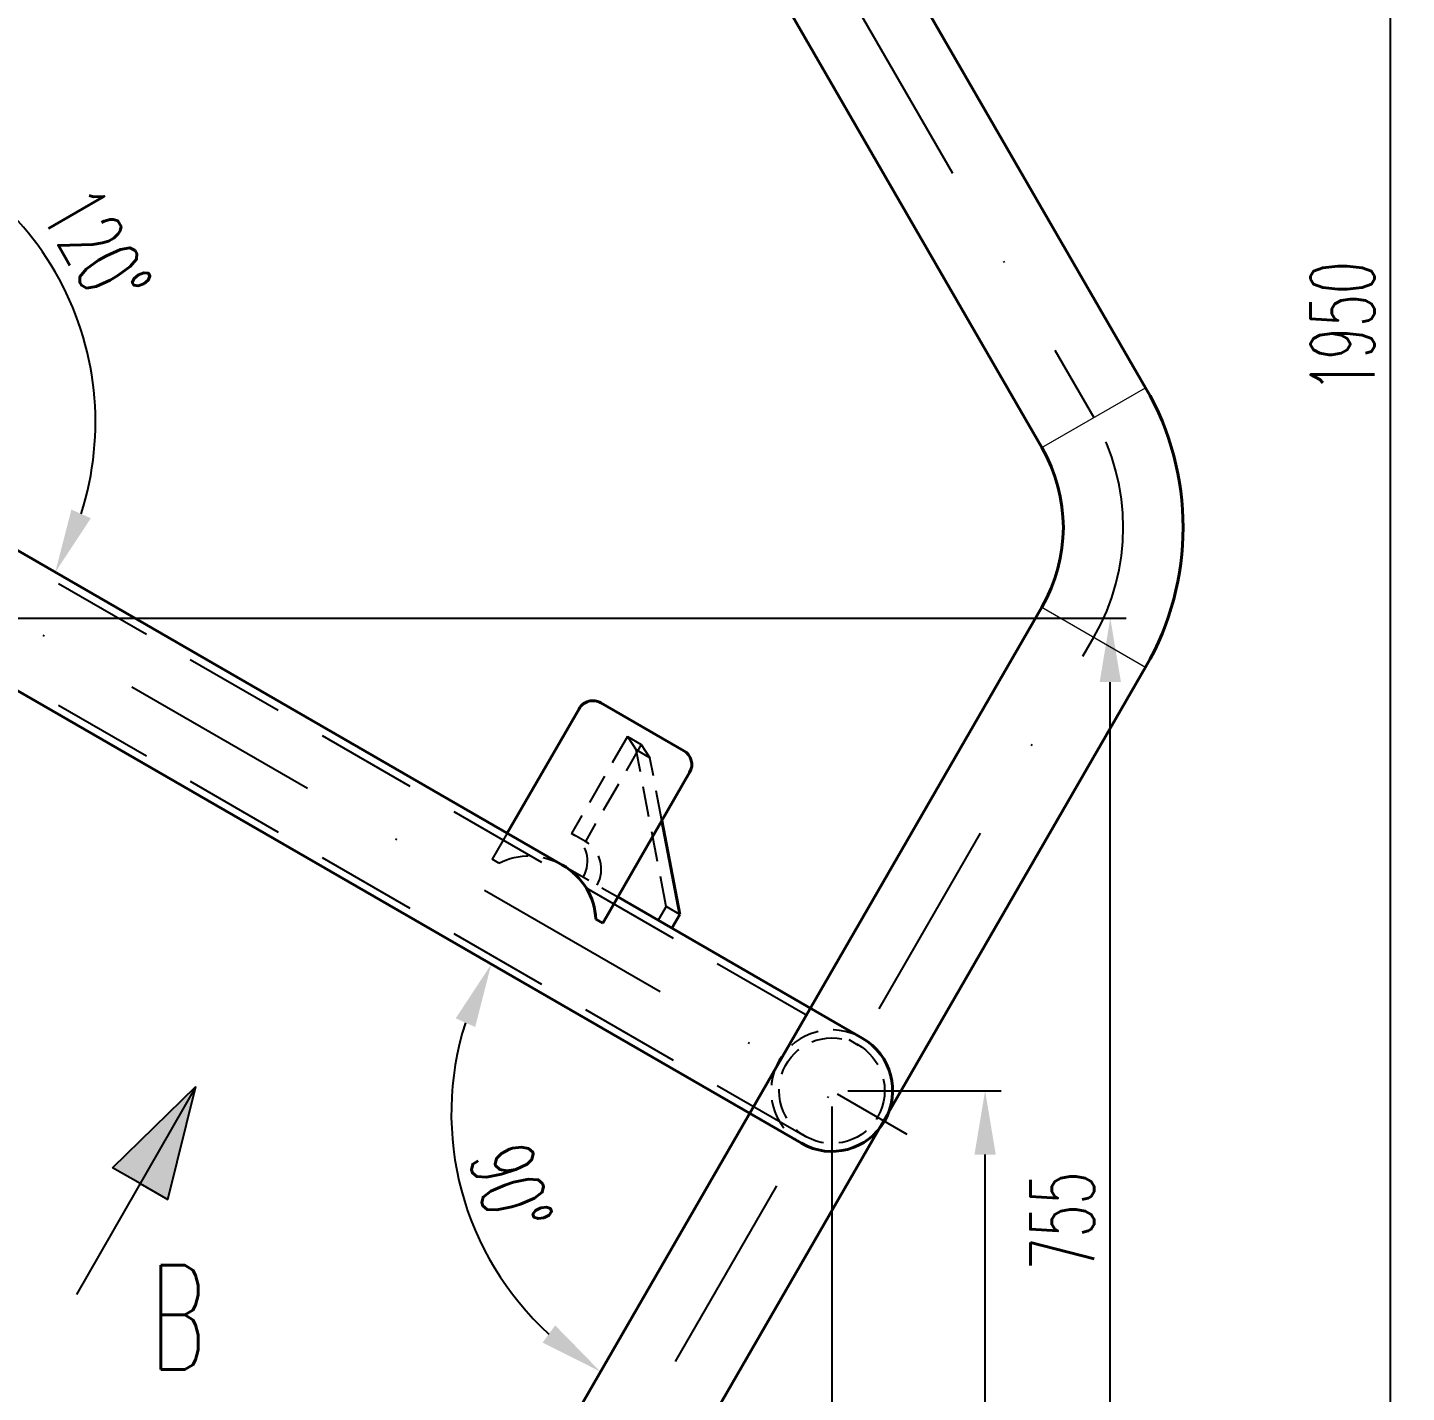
# Model space of a CAD drawing. Extents: x -3791 to -2950, y 5788 to 6382.
# Drawn here: x -3626.5 to -3540.1, y 5983.4 to 6068.9 of the extents above; entities that cross this region are included whole.
import ezdxf

# ---------------------------------------------------------------- set-up
doc = ezdxf.new("R2010")
doc.units = 0
doc.linetypes.add('STRICHPUNKT', pattern=[25.4, 12.7, -6.35, 0, -6.35])
doc.linetypes.add('VERDECKT', pattern=[9.525, 6.35, -3.175])
doc.layers.get('Defpoints').update_dxf_attribs({"linetype": 'CONTINUOUS'})
for name, color, linetype, lineweight in [('ACHSE', 150, 'STRICHPUNKT', 25), ('BEM', 6, 'CONTINUOUS', 25), ('SCHRAFFUR', 252, 'CONTINUOUS', 13), ('TEXT_7', 1, 'CONTINUOUS', 60), ('VERDECKT', 2, 'VERDECKT', 25), ('VOLL_05', 7, 'CONTINUOUS', 40)]:
    doc.layers.add(name, color=color, linetype=linetype, lineweight=lineweight)
doc.layers.add('UMRISS05', color=3, linetype='CONTINUOUS')
doc.styles.add('ROMANS', font='romans.shx', dxfattribs={"width": 0.6, "height": 80})
doc.styles.get("Standard").update_dxf_attribs({"font": 'romans.shx', "width": 0.6})
doc.dimstyles.get("Standard").update_dxf_attribs({"dimtxt": 4, "dimasz": 4, "dimexe": 1, "dimexo": 1, "dimgap": 1, "dimtad": 1, "dimdsep": 46, "dimtxsty": 'Standard', "dimcen": 0, "dimclrd": 256, "dimclre": 256, "dimclrt": 256, "dimazin": 0, "dimtfac": 1, "dimtmove": 0, "dimatfit": 3, "dimfxl": 0, "dimtolj": 1, "dimtzin": 0, "dimarcsym": 0})

# ---------------------------------------------------------------- blocks, each defined once
blk = doc.blocks.new('*D121')
at = {"layer": 'BEM', "lineweight": -2}
for p, q in [((-3624.053, 6147.668), (-3540.131, 6147.668)), ((-3541.131, 5956.668), (-3541.131, 6143.668)), ((-3609.553, 5952.668), (-3540.131, 5952.668))]:
    blk.add_line(p, q, dxfattribs=at)
at = {"layer": 'BEM'}
for points in [[(-3541.798, 6143.668), (-3540.465, 6143.668), (-3541.131, 6147.668)], [(-3541.798, 5956.668), (-3540.465, 5956.668), (-3541.131, 5952.668)]]:
    blk.add_solid(points, dxfattribs=at)
at = {"layer": 'Defpoints', "color": 0}
for p in [(-3625.053, 6147.668), (-3541.131, 6147.668), (-3610.553, 5952.668)]:
    blk.add_point(p, dxfattribs=at)
at = {"layer": 'BEM', "insert": (-3544.131, 6050.168), "char_height": 4, "attachment_point": 5, "rotation": 90}
blk.add_mtext('\\A1;1950', dxfattribs=at)
blk = doc.blocks.new('*D119')
at = {"layer": 'BEM', "lineweight": -2}
for p, q in [((-3642.029, 6031.918), (-3557.674, 6031.918)), ((-3558.674, 5960.418), (-3558.674, 6027.918)), ((-3609.553, 5956.418), (-3557.674, 5956.418))]:
    blk.add_line(p, q, dxfattribs=at)
at = {"layer": 'BEM'}
for points in [[(-3559.341, 6027.918), (-3558.007, 6027.918), (-3558.674, 6031.918)], [(-3559.341, 5960.418), (-3558.007, 5960.418), (-3558.674, 5956.418)]]:
    blk.add_solid(points, dxfattribs=at)
at = {"layer": 'Defpoints', "color": 0}
for p in [(-3643.029, 6031.918), (-3558.674, 6031.918), (-3610.553, 5956.418)]:
    blk.add_point(p, dxfattribs=at)
at = {"layer": 'BEM', "insert": (-3561.674, 5994.168), "char_height": 4, "attachment_point": 5, "rotation": 90}
blk.add_mtext('\\A1;755', dxfattribs=at)
blk = doc.blocks.new('*D73')
at = {"layer": 'BEM', "lineweight": -2}
blk.add_arc((-3581.258, 6000.908), 18.681, 162.29165, 227.70835, dxfattribs=at)
at = {"layer": 'BEM'}
for points in [[(-3599.664, 6006.86), (-3598.444, 6006.321), (-3597.436, 6010.249)], [(-3593.435, 5987.628), (-3594.222, 5986.551), (-3590.598, 5984.73)]]:
    blk.add_solid(points, dxfattribs=at)
at = {"layer": 'Defpoints', "color": 0}
for p in [(-3641.029, 6035.418), (-3562.955, 6032.61), (-3599.939, 6000.908), (-3578.01, 5999.033), (-3601.893, 5965.168)]:
    blk.add_point(p, dxfattribs=at)
at = {"layer": 'BEM', "insert": (-3596.219, 5996.211), "char_height": 4, "attachment_point": 5, "rotation": 287.43221}
blk.add_mtext('\\A1;90°', dxfattribs=at)
blk = doc.blocks.new('*D72')
at = {"layer": 'BEM', "lineweight": -2}
blk.add_arc((-3641.029, 6044.205), 18.81, 342.2069, 77.7931, dxfattribs=at)
at = {"layer": 'BEM'}
for points in [[(-3637.123, 6061.927), (-3636.981, 6063.253), (-3641.029, 6063.015)], [(-3622.509, 6038.187), (-3623.728, 6038.727), (-3624.739, 6034.8)]]:
    blk.add_solid(points, dxfattribs=at)
at = {"layer": 'Defpoints', "color": 0}
for p in [(-3641.029, 6066.418), (-3641.029, 6053.168), (-3622.505, 6047.471), (-3641.029, 6044.205), (-3592.978, 6016.462)]:
    blk.add_point(p, dxfattribs=at)
at = {"layer": 'BEM', "insert": (-3622.141, 6055.11), "char_height": 4, "attachment_point": 5, "rotation": 300}
blk.add_mtext('\\A1;120°', dxfattribs=at)
blk = doc.blocks.new('*D3')
at = {"layer": 'BEM', "lineweight": -2}
for p, q in [((-3575.108, 6002.329), (-3565.514, 6002.329)), ((-3566.514, 5960.418), (-3566.514, 5998.329)), ((-3609.553, 5956.418), (-3565.514, 5956.418))]:
    blk.add_line(p, q, dxfattribs=at)
at = {"layer": 'BEM'}
for points in [[(-3567.18, 5998.329), (-3565.847, 5998.329), (-3566.514, 6002.329)], [(-3567.18, 5960.418), (-3565.847, 5960.418), (-3566.514, 5956.418)]]:
    blk.add_solid(points, dxfattribs=at)
at = {"layer": 'Defpoints', "color": 0}
for p in [(-3576.108, 6002.329), (-3566.514, 6002.329), (-3610.553, 5956.418)]:
    blk.add_point(p, dxfattribs=at)
at = {"layer": 'BEM', "insert": (-3569.514, 5979.373), "char_height": 4, "attachment_point": 5, "rotation": 90}
blk.add_mtext('\\A1;460', dxfattribs=at)
blk = doc.blocks.new('*D2')
at = {"layer": 'BEM', "lineweight": -2}
for p, q in [((-3742.451, 6001.329), (-3742.451, 5926.184)), ((-3576.108, 6001.329), (-3576.108, 5926.184)), ((-3738.451, 5927.184), (-3580.108, 5927.184))]:
    blk.add_line(p, q, dxfattribs=at)
at = {"layer": 'BEM'}
for points in [[(-3738.451, 5927.85), (-3738.451, 5926.517), (-3742.451, 5927.184)], [(-3580.108, 5927.85), (-3580.108, 5926.517), (-3576.108, 5927.184)]]:
    blk.add_solid(points, dxfattribs=at)
at = {"layer": 'Defpoints', "color": 0}
for p in [(-3742.451, 6002.329), (-3576.108, 6002.329), (-3576.108, 5927.184)]:
    blk.add_point(p, dxfattribs=at)
at = {"layer": 'BEM', "insert": (-3659.279, 5930.184), "char_height": 4, "attachment_point": 5}
blk.add_mtext('\\A1;1663.44', dxfattribs=at)

msp = doc.modelspace()

# ---------------------------------------------------------------- linework, layer by layer
at = {"layer": 'ACHSE'}
for p, q in [((-3613.1451, 6137.0426), (-3559.7071, 6044.4852)), ((-3642.0196, 6040.3829), (-3571.4097, 5999.6162)), ((-3598.6451, 5963.2926), (-3559.7071, 6030.7352))]:
    msp.add_line(p, q, dxfattribs=at)
msp.add_arc((-3571.6149, 6037.6102), 13.75, 330, 30, dxfattribs=at)
at = {"layer": 'SCHRAFFUR'}
for p, q in [((-3562.9547, 6042.6102), (-3556.4595, 6046.3602)), ((-3562.9547, 6032.6102), (-3556.4595, 6028.8602))]:
    msp.add_line(p, q, dxfattribs=at)
at = {"layer": 'UMRISS05'}
for p, q in [((-3615.9452, 6002.5835), (-3623.4008, 5989.5676)), ((-3621.1599, 5997.5035), (-3615.9452, 6002.5835)), ((-3617.689, 5995.5153), (-3615.9452, 6002.5835)), ((-3619.4245, 5996.5094), (-3621.1599, 5997.5035)), ((-3619.4245, 5996.5094), (-3617.689, 5995.5153))]:
    msp.add_line(p, q, dxfattribs=at)
msp.add_solid([(-3621.1599, 5997.5035), (-3617.689, 5995.5153), (-3615.9452, 6002.5835)], dxfattribs=at)
at = {"layer": 'VERDECKT'}
for p, q in [((-3641.0295, 6043.6275), (-3574.4552, 6005.1908)), ((-3641.0295, 6035.995), (-3577.7602, 5999.4664))]:
    msp.add_line(p, q, dxfattribs=at)
at = {"layer": 'VERDECKT', "ltscale": 0.3}
for p, q in [((-3588.911, 6024.5066), (-3592.411, 6018.4444)), ((-3588.045, 6024.0066), (-3591.545, 6017.9444)), ((-3588.911, 6024.5066), (-3588.045, 6024.0066)), ((-3588.911, 6024.5066), (-3588.3681, 6023.6824)), ((-3588.045, 6024.0066), (-3587.5021, 6023.1824)), ((-3587.5021, 6023.1824), (-3588.3681, 6023.6824)), ((-3586.4903, 6013.8714), (-3588.3681, 6023.6824)), ((-3586.7495, 6019.2504), (-3587.5021, 6023.1824)), ((-3596.4421, 6018.4623), (-3597.3879, 6016.8241)), ((-3591.545, 6017.9444), (-3592.411, 6018.4444)), ((-3596.9549, 6016.5741), (-3597.3879, 6016.8241)), ((-3592.978, 6016.4623), (-3589.5139, 6014.4623)), ((-3586.4903, 6013.8714), (-3586.9903, 6013.0053)), ((-3585.6242, 6013.3714), (-3586.4903, 6013.8714)), ((-3577.4528, 6007.4988), (-3581.2578, 6000.9084))]:
    msp.add_line(p, q, dxfattribs=at)
msp.add_circle((-3576.1077, 6002.3286), 3.305, dxfattribs=at)
for centre, radius, start, end in [((-3593.411, 6016.7123), 2, 330, 60), ((-3592.545, 6016.2123), 2, 330, 60), ((-3576.1077, 6002.3286), 3.805, 60, 240)]:
    msp.add_arc(centre, radius, start, end, dxfattribs=at)
at = {"layer": 'VERDECKT', "ltscale": 0.3, "extrusion": (0, 0, -1)}
msp.add_ellipse((-3594.8805, 6013.1671), major_axis=(3.5067, -2.0246), ratio=0.9396926, start_param=3.6684947, end_param=4.712389, dxfattribs=at)
at = {"layer": 'VOLL_05'}
for p, q in [((-3609.8975, 6138.9176), (-3556.4595, 6046.3602)), ((-3616.3927, 6135.1676), (-3562.9547, 6042.6102)), ((-3641.0295, 6044.2049), (-3592.978, 6016.4623)), ((-3641.0295, 6035.4176), (-3578.0102, 5999.0334)), ((-3601.8927, 5965.1676), (-3562.9547, 6032.6102)), ((-3595.3975, 5961.4176), (-3556.4595, 6028.8602)), ((-3590.5761, 6026.6226), (-3585.3799, 6023.6226)), ((-3591.9421, 6026.2566), (-3596.4421, 6018.4623)), ((-3585.0139, 6022.2566), (-3590.4597, 6012.8241)), ((-3586.7495, 6019.2504), (-3585.6242, 6013.3714)), ((-3589.5139, 6014.4623), (-3574.2052, 6005.6238)), ((-3590.8927, 6013.0741), (-3590.4597, 6012.8241)), ((-3585.6242, 6013.3714), (-3586.1242, 6012.5053))]:
    msp.add_line(p, q, dxfattribs=at)
for centre, radius, start, end in [((-3571.6149, 6037.6102), 17.5, 330, 30), ((-3571.6149, 6037.6102), 10, 330, 30), ((-3591.0761, 6025.7566), 1, 60, 150), ((-3585.8799, 6022.7566), 1, 330, 60), ((-3576.1077, 6002.3286), 3.805, 240, 60)]:
    msp.add_arc(centre, radius, start, end, dxfattribs=at)
msp.add_ellipse((-3594.8805, 6013.1671), major_axis=(-3.5067, 2.0246), ratio=0.9396926, start_param=3.6684947, end_param=4.712389, dxfattribs=at)

# ---------------------------------------------------------------- texts
at = {"layer": 'TEXT_7', "style": 'ROMANS', "width": 0.6}
msp.add_text('B', height=6.5344, dxfattribs=at).set_placement((-3618.8093, 5984.8577))

# ---------------------------------------------------------------- dimensions: what is measured, and where the dimension line sits
at = {"layer": 'BEM'}
for base, p1, p2, picture, middle in [((-3541.1314, 6147.6676), (-3610.553, 5952.6676), (-3625.053, 6147.6676), '*D121', (-3544.1314, 6050.1676)), ((-3558.6742, 6031.9176), (-3610.553, 5956.4176), (-3643.0295, 6031.9176), '*D119', (-3561.6742, 5994.1676))]:
    dim = msp.add_linear_dim(base=base, p1=p1, p2=p2, angle=90, dimstyle='Standard', override={"dimlfac": 10}, dxfattribs=at)
    dim.commit()
    dim.dimension.update_dxf_attribs({"geometry": picture, "text_midpoint": middle})
dim = msp.add_angular_dim_2l(base=(-3622.5048, 6047.4713), line1=((-3641.0295, 6053.1676), (-3641.0295, 6066.4176)), line2=((-3641.0295, 6044.2049), (-3592.978, 6016.4623)), text='120°', dimstyle='Standard', override={"dimlfac": 5}, dxfattribs=at)
dim.commit()
dim.dimension.update_dxf_attribs({"geometry": '*D72', "text_midpoint": (-3622.1411, 6055.1101)})
dim = msp.add_angular_dim_2l(base=(-3599.939, 6000.9084), line1=((-3601.8927, 5965.1676), (-3562.9547, 6032.6102)), line2=((-3641.0295, 6035.4176), (-3578.0102, 5999.0334)), text='90°', dimstyle='Standard', override={"dimlfac": 5}, dxfattribs=at)
dim.commit()
dim.dimension.update_dxf_attribs({"geometry": '*D73', "text_midpoint": (-3599.081, 5995.3119), "dimtype": 130})
dim = msp.add_aligned_dim(p1=(-3742.4513, 6002.3286), p2=(-3576.1077, 6002.3286), distance=-75.1449, dimstyle='Standard', override={"dimlfac": 10}, dxfattribs=at)
dim.commit()
dim.dimension.update_dxf_attribs({"geometry": '*D2', "text_midpoint": (-3659.2795, 5930.1837)})
dim = msp.add_linear_dim(base=(-3566.5136, 6002.3286), p1=(-3610.553, 5956.4176), p2=(-3576.1077, 6002.3286), angle=90, text='460', dimstyle='Standard', override={"dimlfac": 10}, dxfattribs=at)
dim.commit()
dim.dimension.update_dxf_attribs({"geometry": '*D3', "text_midpoint": (-3569.5136, 5979.3731)})

doc.saveas('drawing.dxf')
